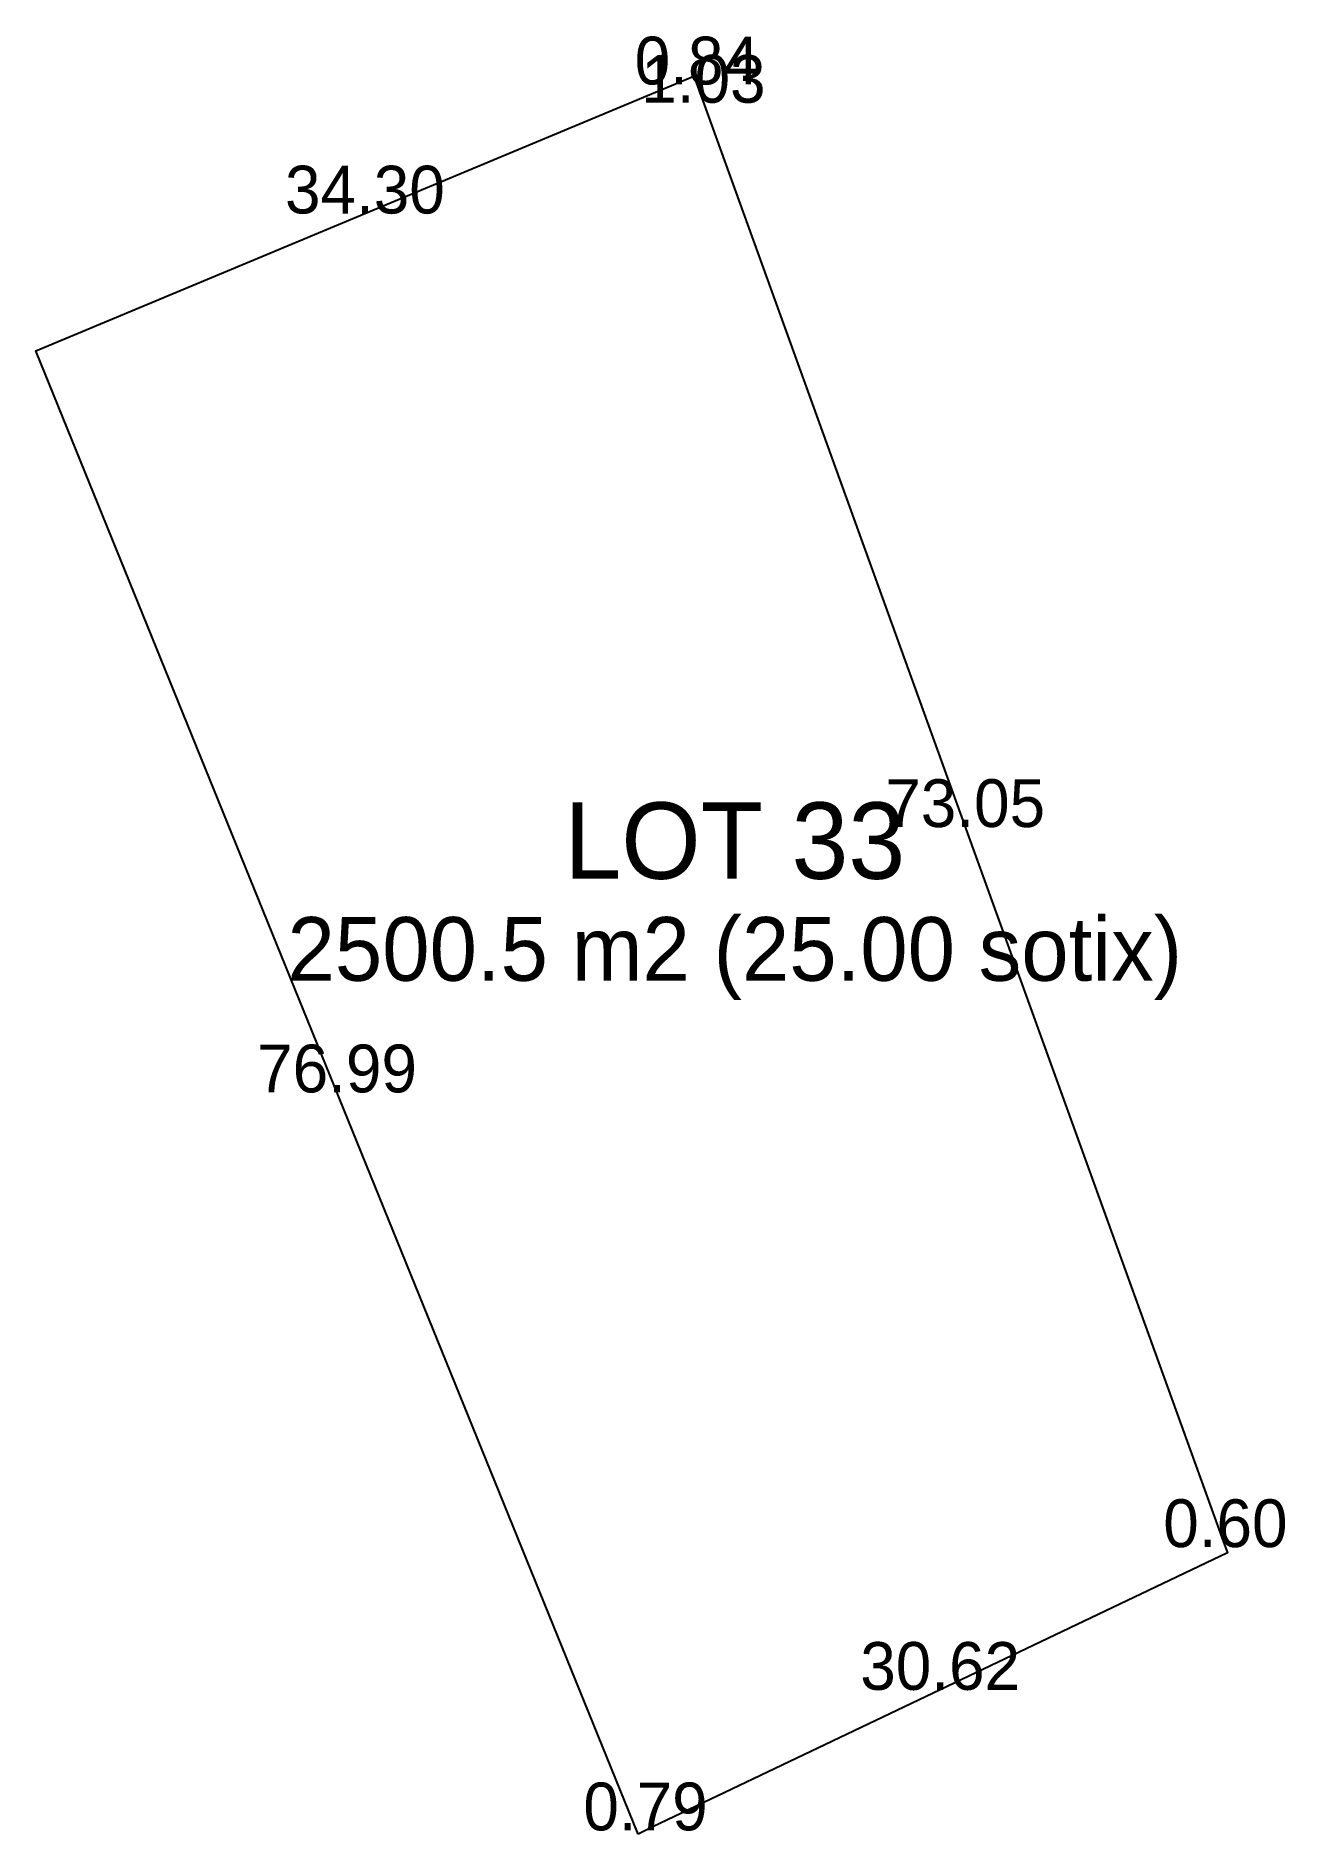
# Model space of a CAD drawing. Header units: metres. Extents: x -33.6 to 26.5, y -43.8 to 42.7.
import ezdxf
from ezdxf.enums import TextEntityAlignment as Align

# ---------------------------------------------------------------- set-up
doc = ezdxf.new("R2010")
doc.units = ezdxf.units.M

msp = doc.modelspace()

# ---------------------------------------------------------------- linework, layer by layer
at = {"layer": 'LOTS'}
msp.add_lwpolyline([(-4.6493, -43.792), (-33.6265, 27.5416), (-1.9698, 40.7405), (-1.6854, 39.954), (-1.3342, 38.9825), (23.5027, -29.7114), (23.7068, -30.2758), (-3.9444, -43.4394)], close=True, dxfattribs=at)

# ---------------------------------------------------------------- texts
at = {"layer": 'DIMS'}
for s, p in [('0.84', (-1.8276, 40.3472)), ('1.03', (-1.5098, 39.4682)), ('34.30', (-17.7982, 34.1411)), ('73.05', (11.0843, 4.6355)), ('76.99', (-19.1379, -8.1252)), ('0.60', (23.6048, -29.9936)), ('30.62', (9.8812, -36.8576)), ('0.79', (-4.2968, -43.6157))]:
    msp.add_text(s, height=2.298, dxfattribs=at).set_placement(p, align=Align.CENTER)
at = {"layer": 'LABELS'}
for s, height, p in [('LOT 33', 3.677, (0, 2.145)), ('2500.5 m2 (25.00 sotix)', 3.064, (0, -2.7578))]:
    msp.add_text(s, height=height, dxfattribs=at).set_placement(p, align=Align.CENTER)

doc.saveas('drawing.dxf')
